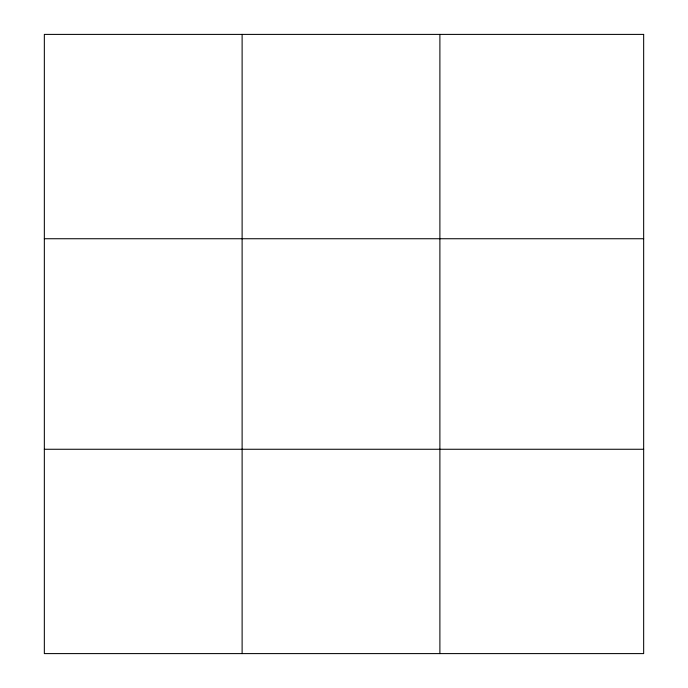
<?xml version="1.0" encoding="UTF-8"?>
<svg xmlns="http://www.w3.org/2000/svg" width="688" height="688" viewBox="0 0 688 688"><rect width="100%" height="100%" fill="white"/><g stroke="black" fill="none" stroke-linecap="round" stroke-linejoin="round"><path stroke-width="1.03" d="M242.116 653.6L242.116 34.4M439.89 653.6L439.89 34.4M44.342 238.736L643.658 238.736M44.342 449.264L643.658 449.264M643.658 34.4L643.658 653.6L44.342 653.6L44.342 34.4L643.658 34.4"/></g></svg>
